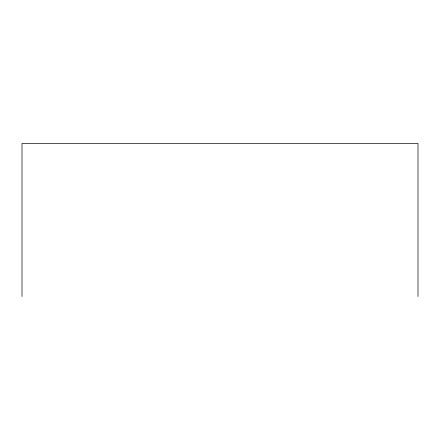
<?xml version="1.0" encoding="UTF-8"?>
<svg xmlns="http://www.w3.org/2000/svg" width="440" height="440" viewBox="0 0 440 440"><rect width="100%" height="100%" fill="white"/><g stroke="black" fill="none" stroke-linecap="round" stroke-linejoin="round"><path stroke-width="0.66" d="M418 296.538L418 143.462L22 143.462L22 296.538"/></g></svg>
